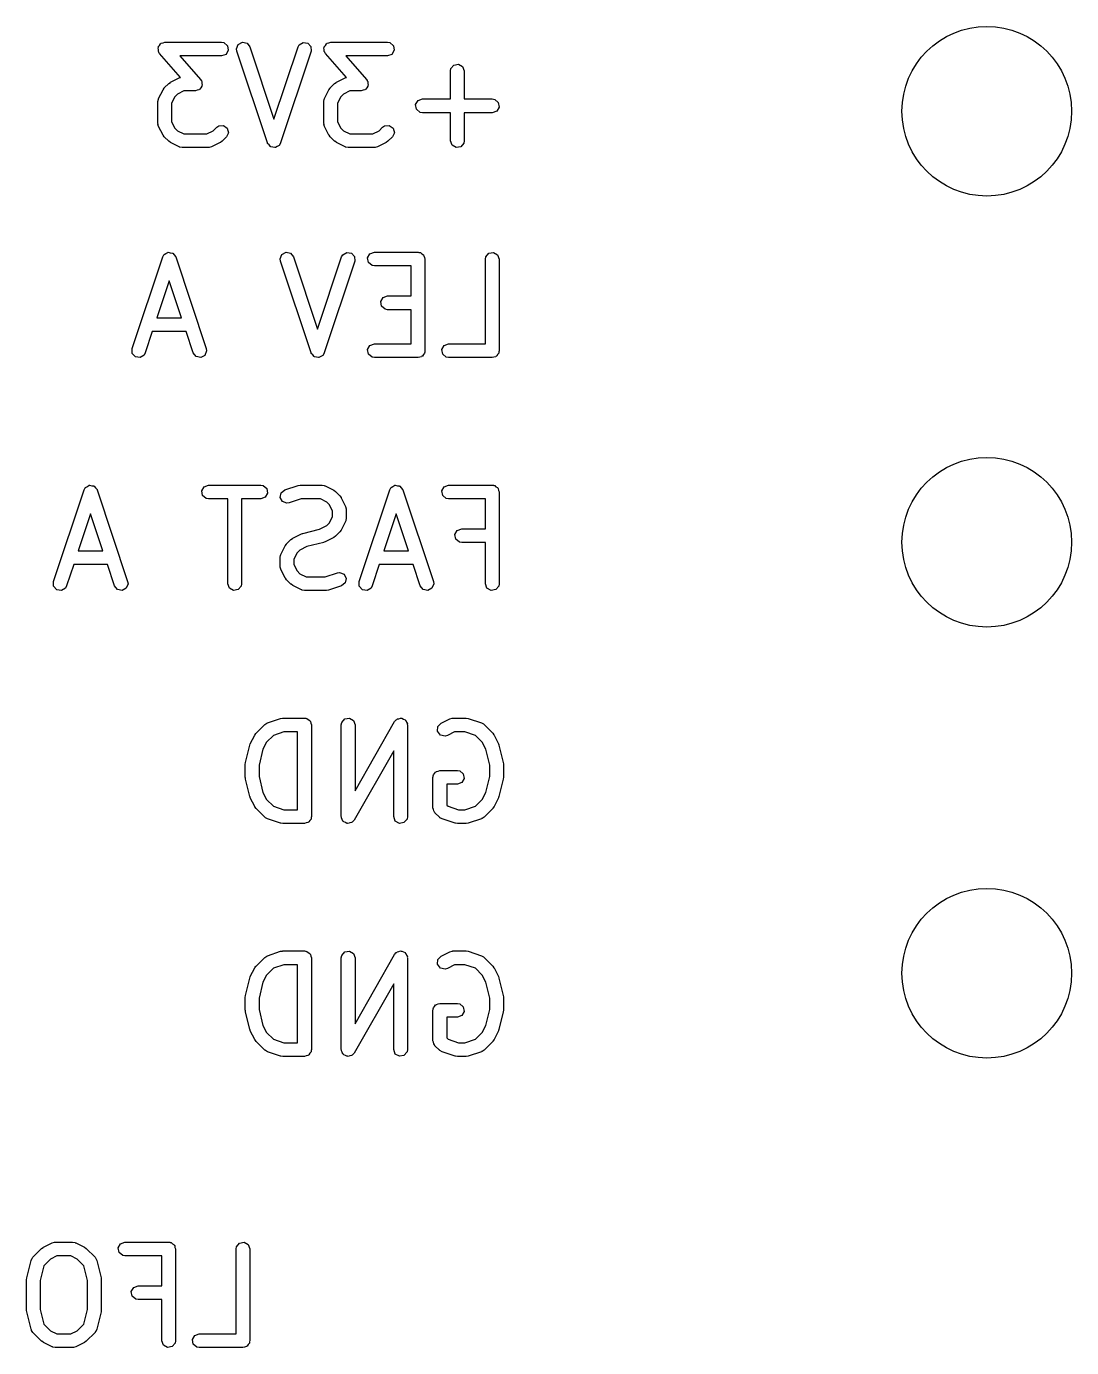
# Model space of a CAD drawing. Extents: x 65 to 231, y -134 to -59.
# Drawn here: x 100.02 to 111.41, y -131.97 to -117.56 of the extents above; entities that cross this region are included whole.
import ezdxf

# ---------------------------------------------------------------- set-up
doc = ezdxf.new("R2010")
doc.units = 0
doc.layers.add('BLACK', color=7, linetype='CONTINUOUS')

msp = doc.modelspace()

# ---------------------------------------------------------------- linework, layer by layer
at = {"layer": 'BLACK', "linetype": 'CONTINUOUS'}
for p, q in [((101.452, -117.799), (101.455, -117.794)), ((101.455, -117.819), (101.452, -117.799)), ((101.454, -117.788), (101.467, -117.772)), ((101.455, -117.794), (101.454, -117.788)), ((101.456, -117.839), (101.455, -117.819)), ((101.46, -117.847), (101.456, -117.839)), ((101.461, -117.85), (101.46, -117.847)), ((101.467, -117.772), (101.477, -117.755)), ((101.477, -117.755), (101.483, -117.753)), ((101.483, -117.753), (101.487, -117.748)), ((101.487, -117.748), (101.506, -117.744)), ((101.506, -117.744), (101.525, -117.737)), ((101.525, -117.737), (102.145, -117.737)), ((102.145, -117.737), (102.17, -117.742)), ((102.17, -117.742), (102.209, -117.775)), ((102.218, -117.825), (102.193, -117.87)), ((102.209, -117.775), (102.218, -117.825)), ((102.308, -117.81), (102.327, -117.763)), ((102.311, -117.836), (102.308, -117.81)), ((102.645, -118.836), (102.311, -117.836)), ((102.327, -117.763), (102.372, -117.738)), ((102.372, -117.738), (102.422, -117.748)), ((102.422, -117.748), (102.454, -117.789)), ((102.454, -117.789), (102.716, -118.575)), ((102.716, -118.575), (102.978, -117.789)), ((103.12, -117.836), (102.787, -118.836)), ((102.978, -117.789), (102.991, -117.766)), ((102.991, -117.766), (103.034, -117.739)), ((103.034, -117.739), (103.085, -117.746)), ((103.085, -117.746), (103.119, -117.785)), ((103.119, -117.785), (103.12, -117.836)), ((103.261, -117.799), (103.264, -117.794)), ((103.265, -117.819), (103.261, -117.799)), ((103.264, -117.788), (103.277, -117.772)), ((103.264, -117.794), (103.264, -117.788)), ((103.265, -117.839), (103.265, -117.819)), ((103.27, -117.847), (103.265, -117.839)), ((103.27, -117.85), (103.27, -117.847)), ((103.277, -117.772), (103.287, -117.755)), ((103.287, -117.755), (103.292, -117.753)), ((103.292, -117.753), (103.296, -117.748)), ((103.296, -117.748), (103.316, -117.744)), ((103.316, -117.744), (103.335, -117.737)), ((103.335, -117.737), (103.954, -117.737)), ((103.954, -117.737), (103.98, -117.742)), ((103.98, -117.742), (104.019, -117.775)), ((104.028, -117.825), (104.002, -117.87)), ((104.019, -117.775), (104.028, -117.825)), ((101.463, -117.852), (101.461, -117.85)), ((101.469, -117.862), (101.463, -117.852)), ((101.697, -118.122), (101.469, -117.862)), ((102.145, -117.887), (101.691, -117.887)), ((101.691, -117.887), (101.915, -118.144)), ((102.193, -117.87), (102.145, -117.887)), ((103.273, -117.852), (103.27, -117.85)), ((103.279, -117.862), (103.273, -117.852)), ((103.506, -118.122), (103.279, -117.862)), ((103.954, -117.887), (103.5, -117.887)), ((103.5, -117.887), (103.725, -118.144)), ((104.002, -117.87), (103.954, -117.887)), ((104.645, -118.025), (104.678, -117.986)), ((104.678, -117.986), (104.729, -117.977)), ((104.729, -117.977), (104.773, -118.002)), ((101.587, -118.174), (101.682, -118.126)), ((101.682, -118.126), (101.697, -118.122)), ((103.397, -118.174), (103.492, -118.126)), ((103.492, -118.126), (103.506, -118.122)), ((104.641, -118.05), (104.645, -118.025)), ((104.641, -118.356), (104.641, -118.05)), ((104.773, -118.002), (104.791, -118.05)), ((104.791, -118.05), (104.791, -118.356)), ((101.458, -118.35), (101.506, -118.255)), ((101.506, -118.255), (101.519, -118.237)), ((101.519, -118.237), (101.52, -118.236)), ((101.52, -118.236), (101.568, -118.188)), ((101.568, -118.188), (101.586, -118.175)), ((101.586, -118.175), (101.587, -118.174)), ((101.734, -118.268), (101.665, -118.303)), ((101.859, -118.268), (101.734, -118.268)), ((101.878, -118.261), (101.859, -118.268)), ((101.898, -118.257), (101.878, -118.261)), ((101.901, -118.253), (101.898, -118.257)), ((101.907, -118.251), (101.901, -118.253)), ((101.917, -118.233), (101.907, -118.251)), ((101.915, -118.144), (101.921, -118.154)), ((101.93, -118.218), (101.917, -118.233)), ((101.921, -118.154), (101.924, -118.156)), ((101.924, -118.156), (101.924, -118.159)), ((101.924, -118.159), (101.929, -118.166)), ((101.929, -118.166), (101.929, -118.186)), ((101.929, -118.186), (101.933, -118.206)), ((101.933, -118.206), (101.93, -118.212)), ((101.93, -118.212), (101.93, -118.218)), ((103.268, -118.35), (103.316, -118.255)), ((103.316, -118.255), (103.329, -118.237)), ((103.329, -118.237), (103.33, -118.236)), ((103.33, -118.236), (103.377, -118.188)), ((103.377, -118.188), (103.396, -118.175)), ((103.396, -118.175), (103.397, -118.174)), ((103.543, -118.268), (103.475, -118.303)), ((103.668, -118.268), (103.543, -118.268)), ((103.687, -118.261), (103.668, -118.268)), ((103.707, -118.257), (103.687, -118.261)), ((103.711, -118.253), (103.707, -118.257)), ((103.717, -118.251), (103.711, -118.253)), ((103.727, -118.233), (103.717, -118.251)), ((103.725, -118.144), (103.731, -118.154)), ((103.739, -118.218), (103.727, -118.233)), ((103.731, -118.154), (103.733, -118.156)), ((103.733, -118.156), (103.734, -118.159)), ((103.734, -118.159), (103.738, -118.166)), ((103.738, -118.166), (103.739, -118.186)), ((103.739, -118.186), (103.742, -118.206)), ((103.742, -118.206), (103.739, -118.212)), ((103.739, -118.212), (103.739, -118.218)), ((101.45, -118.384), (101.455, -118.358)), ((101.45, -118.622), (101.45, -118.384)), ((101.455, -118.358), (101.458, -118.355)), ((101.458, -118.355), (101.458, -118.35)), ((101.635, -118.333), (101.6, -118.402)), ((101.6, -118.402), (101.6, -118.604)), ((101.665, -118.303), (101.635, -118.333)), ((103.26, -118.384), (103.265, -118.358)), ((103.26, -118.622), (103.26, -118.384)), ((103.265, -118.358), (103.267, -118.355)), ((103.267, -118.355), (103.268, -118.35)), ((103.444, -118.333), (103.41, -118.402)), ((103.41, -118.402), (103.41, -118.604)), ((103.475, -118.303), (103.444, -118.333)), ((104.261, -118.418), (104.287, -118.374)), ((104.27, -118.469), (104.261, -118.418)), ((104.287, -118.374), (104.335, -118.356)), ((104.335, -118.356), (104.641, -118.356)), ((104.791, -118.356), (105.097, -118.356)), ((105.097, -118.356), (105.123, -118.361)), ((105.123, -118.361), (105.162, -118.394)), ((105.162, -118.394), (105.171, -118.444)), ((104.309, -118.502), (104.27, -118.469)), ((104.335, -118.506), (104.309, -118.502)), ((104.641, -118.506), (104.335, -118.506)), ((104.641, -118.812), (104.641, -118.506)), ((105.097, -118.506), (104.791, -118.506)), ((104.791, -118.506), (104.791, -118.812)), ((105.145, -118.489), (105.097, -118.506)), ((105.171, -118.444), (105.145, -118.489)), ((101.452, -118.626), (101.45, -118.622)), ((101.451, -118.63), (101.452, -118.626)), ((101.458, -118.655), (101.451, -118.63)), ((101.506, -118.751), (101.458, -118.655)), ((101.6, -118.604), (101.635, -118.673)), ((101.635, -118.673), (101.665, -118.703)), ((101.665, -118.703), (101.734, -118.737)), ((101.984, -118.737), (102.052, -118.703)), ((102.052, -118.703), (102.091, -118.664)), ((102.091, -118.664), (102.113, -118.649)), ((102.113, -118.649), (102.164, -118.645)), ((102.164, -118.645), (102.206, -118.674)), ((102.206, -118.674), (102.219, -118.724)), ((103.262, -118.626), (103.26, -118.622)), ((103.26, -118.63), (103.262, -118.626)), ((103.268, -118.655), (103.26, -118.63)), ((103.316, -118.751), (103.268, -118.655)), ((103.41, -118.604), (103.444, -118.673)), ((103.444, -118.673), (103.475, -118.703)), ((103.475, -118.703), (103.543, -118.737)), ((103.793, -118.737), (103.862, -118.703)), ((103.862, -118.703), (103.901, -118.664)), ((103.901, -118.664), (103.922, -118.649)), ((103.922, -118.649), (103.973, -118.645)), ((103.973, -118.645), (104.015, -118.674)), ((104.015, -118.674), (104.029, -118.724)), ((101.507, -118.752), (101.506, -118.751)), ((101.52, -118.77), (101.507, -118.752)), ((101.568, -118.818), (101.52, -118.77)), ((101.569, -118.818), (101.568, -118.818)), ((101.587, -118.832), (101.569, -118.818)), ((101.682, -118.879), (101.587, -118.832)), ((101.734, -118.737), (101.984, -118.737)), ((102.13, -118.832), (102.035, -118.879)), ((102.132, -118.831), (102.13, -118.832)), ((102.15, -118.818), (102.132, -118.831)), ((102.198, -118.77), (102.15, -118.818)), ((102.219, -118.724), (102.198, -118.77)), ((102.646, -118.838), (102.645, -118.836)), ((102.646, -118.84), (102.646, -118.838)), ((102.662, -118.858), (102.646, -118.84)), ((102.787, -118.836), (102.775, -118.859)), ((103.317, -118.752), (103.316, -118.751)), ((103.33, -118.77), (103.317, -118.752)), ((103.377, -118.818), (103.33, -118.77)), ((103.379, -118.818), (103.377, -118.818)), ((103.397, -118.832), (103.379, -118.818)), ((103.492, -118.879), (103.397, -118.832)), ((103.543, -118.737), (103.793, -118.737)), ((103.94, -118.832), (103.845, -118.879)), ((103.941, -118.831), (103.94, -118.832)), ((103.959, -118.818), (103.941, -118.831)), ((104.007, -118.77), (103.959, -118.818)), ((104.029, -118.724), (104.007, -118.77)), ((104.658, -118.861), (104.641, -118.812)), ((104.786, -118.838), (104.753, -118.877)), ((104.791, -118.812), (104.786, -118.838)), ((101.687, -118.88), (101.682, -118.879)), ((101.69, -118.883), (101.687, -118.88)), ((101.716, -118.887), (101.69, -118.883)), ((102.002, -118.887), (101.716, -118.887)), ((102.006, -118.886), (102.002, -118.887)), ((102.01, -118.887), (102.006, -118.886)), ((102.035, -118.879), (102.01, -118.887)), ((102.677, -118.876), (102.662, -118.858)), ((102.679, -118.877), (102.677, -118.876)), ((102.68, -118.878), (102.679, -118.877)), ((102.704, -118.882), (102.68, -118.878)), ((102.727, -118.887), (102.704, -118.882)), ((102.729, -118.886), (102.727, -118.887)), ((102.731, -118.886), (102.729, -118.886)), ((102.751, -118.873), (102.731, -118.886)), ((102.772, -118.862), (102.751, -118.873)), ((102.773, -118.86), (102.772, -118.862)), ((102.775, -118.859), (102.773, -118.86)), ((103.496, -118.88), (103.492, -118.879)), ((103.5, -118.883), (103.496, -118.88)), ((103.525, -118.887), (103.5, -118.883)), ((103.811, -118.887), (103.525, -118.887)), ((103.815, -118.886), (103.811, -118.887)), ((103.82, -118.887), (103.815, -118.886)), ((103.845, -118.879), (103.82, -118.887)), ((104.703, -118.886), (104.658, -118.861)), ((104.753, -118.877), (104.703, -118.886)), ((101.169, -121.079), (101.502, -120.079)), ((101.502, -120.079), (101.514, -120.056)), ((101.514, -120.056), (101.516, -120.055)), ((101.516, -120.055), (101.517, -120.053)), ((101.517, -120.053), (101.538, -120.041)), ((101.538, -120.041), (101.558, -120.029)), ((101.558, -120.029), (101.56, -120.029)), ((101.56, -120.029), (101.562, -120.028)), ((101.562, -120.028), (101.585, -120.033)), ((101.585, -120.033), (101.609, -120.036)), ((101.609, -120.036), (101.61, -120.038)), ((101.61, -120.038), (101.612, -120.038)), ((101.612, -120.038), (101.627, -120.057)), ((101.627, -120.057), (101.643, -120.075)), ((101.643, -120.075), (101.643, -120.077)), ((101.643, -120.077), (101.644, -120.079)), ((101.644, -120.079), (101.978, -121.079)), ((102.784, -120.1), (102.803, -120.053)), ((102.788, -120.126), (102.784, -120.1)), ((103.121, -121.126), (102.788, -120.126)), ((102.803, -120.053), (102.848, -120.028)), ((102.848, -120.028), (102.898, -120.038)), ((102.898, -120.038), (102.93, -120.079)), ((102.93, -120.079), (103.192, -120.865)), ((103.192, -120.865), (103.454, -120.079)), ((103.597, -120.126), (103.263, -121.126)), ((103.454, -120.079), (103.467, -120.056)), ((103.467, -120.056), (103.51, -120.029)), ((103.51, -120.029), (103.561, -120.036)), ((103.561, -120.036), (103.595, -120.075)), ((103.595, -120.075), (103.597, -120.126)), ((103.737, -120.089), (103.763, -120.045)), ((103.746, -120.14), (103.737, -120.089)), ((103.786, -120.173), (103.746, -120.14)), ((103.763, -120.045), (103.811, -120.027)), ((103.811, -120.027), (104.287, -120.027)), ((104.287, -120.027), (104.297, -120.029)), ((104.297, -120.029), (104.3, -120.029)), ((104.3, -120.029), (104.303, -120.03)), ((104.303, -120.03), (104.313, -120.032)), ((104.313, -120.032), (104.328, -120.044)), ((104.328, -120.044), (104.345, -120.054)), ((104.345, -120.054), (104.347, -120.061)), ((104.347, -120.061), (104.352, -120.065)), ((104.352, -120.065), (104.356, -120.084)), ((104.356, -120.084), (104.362, -120.102)), ((104.362, -120.102), (104.362, -121.102)), ((105.022, -120.102), (105.026, -120.077)), ((105.022, -121.027), (105.022, -120.102)), ((105.026, -120.077), (105.059, -120.037)), ((105.059, -120.037), (105.11, -120.029)), ((105.11, -120.029), (105.154, -120.054)), ((105.154, -120.054), (105.172, -120.102)), ((105.172, -120.102), (105.172, -121.102)), ((103.811, -120.177), (103.786, -120.173)), ((104.212, -120.177), (103.811, -120.177)), ((104.212, -120.504), (104.212, -120.177)), ((101.573, -120.34), (101.439, -120.742)), ((101.707, -120.742), (101.573, -120.34)), ((103.88, -120.566), (103.906, -120.521)), ((103.889, -120.616), (103.88, -120.566)), ((103.906, -120.521), (103.954, -120.504)), ((103.954, -120.504), (104.212, -120.504)), ((103.928, -120.649), (103.889, -120.616)), ((103.954, -120.654), (103.928, -120.649)), ((104.212, -120.654), (103.954, -120.654)), ((104.212, -121.027), (104.212, -120.654)), ((101.439, -120.742), (101.707, -120.742)), ((101.389, -120.892), (101.311, -121.126)), ((101.757, -120.892), (101.389, -120.892)), ((101.835, -121.126), (101.757, -120.892)), ((101.17, -121.13), (101.169, -121.079)), ((101.204, -121.168), (101.17, -121.13)), ((101.299, -121.149), (101.255, -121.176)), ((101.311, -121.126), (101.299, -121.149)), ((101.867, -121.166), (101.835, -121.126)), ((101.963, -121.152), (101.917, -121.177)), ((101.981, -121.104), (101.963, -121.152)), ((101.978, -121.079), (101.981, -121.104)), ((103.122, -121.128), (103.121, -121.126)), ((103.122, -121.13), (103.122, -121.128)), ((103.138, -121.148), (103.122, -121.13)), ((103.153, -121.166), (103.138, -121.148)), ((103.248, -121.152), (103.227, -121.163)), ((103.249, -121.15), (103.248, -121.152)), ((103.251, -121.149), (103.249, -121.15)), ((103.263, -121.126), (103.251, -121.149)), ((103.737, -121.089), (103.763, -121.045)), ((103.746, -121.14), (103.737, -121.089)), ((103.786, -121.173), (103.746, -121.14)), ((103.763, -121.045), (103.811, -121.027)), ((103.811, -121.027), (104.212, -121.027)), ((104.329, -121.162), (104.325, -121.167)), ((104.336, -121.16), (104.329, -121.162)), ((104.345, -121.143), (104.336, -121.16)), ((104.358, -121.128), (104.345, -121.143)), ((104.36, -121.118), (104.358, -121.128)), ((104.361, -121.115), (104.36, -121.118)), ((104.362, -121.102), (104.361, -121.112)), ((104.361, -121.112), (104.361, -121.115)), ((104.547, -121.089), (104.573, -121.045)), ((104.556, -121.14), (104.547, -121.089)), ((104.595, -121.173), (104.556, -121.14)), ((104.573, -121.045), (104.621, -121.027)), ((104.621, -121.027), (105.022, -121.027)), ((105.139, -121.162), (105.134, -121.167)), ((105.145, -121.16), (105.139, -121.162)), ((105.155, -121.143), (105.145, -121.16)), ((105.167, -121.128), (105.155, -121.143)), ((105.169, -121.118), (105.167, -121.128)), ((105.171, -121.115), (105.169, -121.118)), ((105.172, -121.102), (105.17, -121.112)), ((105.17, -121.112), (105.171, -121.115)), ((101.255, -121.176), (101.204, -121.168)), ((101.917, -121.177), (101.867, -121.166)), ((103.155, -121.167), (103.153, -121.166)), ((103.156, -121.168), (103.155, -121.167)), ((103.18, -121.172), (103.156, -121.168)), ((103.203, -121.177), (103.18, -121.172)), ((103.205, -121.176), (103.203, -121.177)), ((103.207, -121.176), (103.205, -121.176)), ((103.227, -121.163), (103.207, -121.176)), ((103.811, -121.177), (103.786, -121.173)), ((104.287, -121.177), (103.811, -121.177)), ((104.306, -121.171), (104.287, -121.177)), ((104.325, -121.167), (104.306, -121.171)), ((104.621, -121.177), (104.595, -121.173)), ((105.097, -121.177), (104.621, -121.177)), ((105.115, -121.171), (105.097, -121.177)), ((105.134, -121.167), (105.115, -121.171)), ((100.645, -122.619), (100.657, -122.596)), ((100.657, -122.596), (100.659, -122.595)), ((100.659, -122.595), (100.66, -122.593)), ((100.66, -122.593), (100.681, -122.581)), ((100.681, -122.581), (100.701, -122.569)), ((100.701, -122.569), (100.703, -122.569)), ((100.703, -122.569), (100.705, -122.568)), ((100.705, -122.568), (100.728, -122.573)), ((100.728, -122.573), (100.752, -122.576)), ((100.752, -122.576), (100.753, -122.578)), ((100.753, -122.578), (100.755, -122.578)), ((100.755, -122.578), (100.77, -122.597)), ((100.77, -122.597), (100.786, -122.615)), ((101.928, -122.629), (101.953, -122.585)), ((101.953, -122.585), (102.002, -122.567)), ((102.002, -122.567), (102.573, -122.567)), ((102.573, -122.567), (102.599, -122.572)), ((102.599, -122.572), (102.638, -122.605)), ((102.835, -122.619), (102.978, -122.571)), ((102.978, -122.571), (103, -122.568)), ((103, -122.568), (103.002, -122.567)), ((103.002, -122.567), (103.24, -122.567)), ((103.24, -122.567), (103.265, -122.572)), ((103.265, -122.572), (103.269, -122.575)), ((103.269, -122.575), (103.273, -122.575)), ((103.273, -122.575), (103.369, -122.623)), ((103.978, -122.619), (103.991, -122.596)), ((103.991, -122.596), (103.992, -122.595)), ((103.992, -122.595), (103.993, -122.593)), ((103.993, -122.593), (104.014, -122.581)), ((104.014, -122.581), (104.034, -122.569)), ((104.034, -122.569), (104.036, -122.569)), ((104.036, -122.569), (104.038, -122.568)), ((104.038, -122.568), (104.062, -122.573)), ((104.062, -122.573), (104.085, -122.576)), ((104.085, -122.576), (104.086, -122.578)), ((104.086, -122.578), (104.089, -122.578)), ((104.089, -122.578), (104.103, -122.597)), ((104.103, -122.597), (104.119, -122.615)), ((104.547, -122.629), (104.573, -122.585)), ((104.573, -122.585), (104.621, -122.567)), ((104.621, -122.567), (105.097, -122.567)), ((105.097, -122.567), (105.107, -122.569)), ((105.107, -122.569), (105.11, -122.569)), ((105.11, -122.569), (105.113, -122.57)), ((105.113, -122.57), (105.123, -122.572)), ((105.123, -122.572), (105.137, -122.584)), ((105.137, -122.584), (105.154, -122.594)), ((105.154, -122.594), (105.157, -122.601)), ((105.157, -122.601), (105.162, -122.605)), ((100.311, -123.619), (100.645, -122.619)), ((100.786, -122.615), (100.786, -122.617)), ((100.786, -122.617), (100.787, -122.619)), ((100.787, -122.619), (101.12, -123.619)), ((101.937, -122.68), (101.928, -122.629)), ((101.976, -122.713), (101.937, -122.68)), ((102.002, -122.717), (101.976, -122.713)), ((102.212, -122.717), (102.002, -122.717)), ((102.212, -123.642), (102.212, -122.717)), ((102.573, -122.717), (102.362, -122.717)), ((102.362, -122.717), (102.362, -123.642)), ((102.621, -122.7), (102.573, -122.717)), ((102.647, -122.655), (102.621, -122.7)), ((102.638, -122.605), (102.647, -122.655)), ((102.785, -122.701), (102.795, -122.651)), ((102.809, -122.746), (102.785, -122.701)), ((102.795, -122.651), (102.835, -122.619)), ((102.857, -122.765), (102.809, -122.746)), ((103.014, -122.717), (102.883, -122.761)), ((103.222, -122.717), (103.014, -122.717)), ((103.291, -122.752), (103.222, -122.717)), ((103.369, -122.623), (103.387, -122.636)), ((103.387, -122.636), (103.388, -122.637)), ((103.388, -122.637), (103.436, -122.685)), ((103.436, -122.685), (103.449, -122.703)), ((103.449, -122.703), (103.45, -122.704)), ((103.45, -122.704), (103.497, -122.799)), ((103.645, -123.619), (103.978, -122.619)), ((104.119, -122.615), (104.119, -122.617)), ((104.119, -122.617), (104.12, -122.619)), ((104.12, -122.619), (104.454, -123.619)), ((104.556, -122.68), (104.547, -122.629)), ((104.595, -122.713), (104.556, -122.68)), ((104.621, -122.717), (104.595, -122.713)), ((105.022, -122.717), (104.621, -122.717)), ((105.022, -123.044), (105.022, -122.717)), ((105.162, -122.605), (105.165, -122.624)), ((105.165, -122.624), (105.172, -122.642)), ((105.172, -122.642), (105.172, -123.642)), ((100.716, -122.88), (100.582, -123.282)), ((100.85, -123.282), (100.716, -122.88)), ((102.883, -122.761), (102.857, -122.765)), ((103.321, -122.782), (103.291, -122.752)), ((103.355, -122.851), (103.321, -122.782)), ((103.355, -122.91), (103.355, -122.851)), ((103.497, -122.799), (103.505, -122.824)), ((103.505, -122.824), (103.504, -122.829)), ((103.504, -122.829), (103.505, -122.833)), ((103.505, -122.833), (103.505, -122.928)), ((104.049, -122.88), (103.915, -123.282)), ((104.183, -123.282), (104.049, -122.88)), ((103.214, -123.048), (103.291, -123.009)), ((103.291, -123.009), (103.321, -122.979)), ((103.321, -122.979), (103.355, -122.91)), ((103.497, -122.962), (103.45, -123.057)), ((103.498, -122.957), (103.497, -122.962)), ((103.501, -122.954), (103.498, -122.957)), ((103.505, -122.928), (103.501, -122.954)), ((102.853, -123.208), (102.901, -123.161)), ((102.901, -123.161), (102.919, -123.148)), ((102.919, -123.148), (102.921, -123.147)), ((102.921, -123.147), (103.016, -123.099)), ((103.016, -123.099), (103.028, -123.095)), ((103.028, -123.095), (103.031, -123.093)), ((103.031, -123.093), (103.214, -123.048)), ((103.369, -123.138), (103.273, -123.186)), ((103.37, -123.137), (103.369, -123.138)), ((103.388, -123.124), (103.37, -123.137)), ((103.436, -123.076), (103.388, -123.124)), ((103.45, -123.057), (103.436, -123.075)), ((103.436, -123.075), (103.436, -123.076)), ((104.69, -123.106), (104.715, -123.061)), ((104.699, -123.156), (104.69, -123.106)), ((104.738, -123.189), (104.699, -123.156)), ((104.715, -123.061), (104.764, -123.044)), ((104.764, -123.044), (105.022, -123.044)), ((100.582, -123.282), (100.85, -123.282)), ((102.791, -123.328), (102.792, -123.323)), ((102.792, -123.323), (102.839, -123.228)), ((102.839, -123.228), (102.853, -123.21)), ((102.853, -123.21), (102.853, -123.208)), ((102.968, -123.306), (102.934, -123.374)), ((102.998, -123.275), (102.968, -123.306)), ((103.075, -123.237), (102.998, -123.275)), ((103.258, -123.191), (103.075, -123.237)), ((103.261, -123.189), (103.258, -123.191)), ((103.273, -123.186), (103.261, -123.189)), ((103.915, -123.282), (104.183, -123.282)), ((104.764, -123.194), (104.738, -123.189)), ((105.022, -123.194), (104.764, -123.194)), ((105.022, -123.642), (105.022, -123.194)), ((100.532, -123.432), (100.454, -123.666)), ((100.9, -123.432), (100.532, -123.432)), ((100.978, -123.666), (100.9, -123.432)), ((102.784, -123.357), (102.788, -123.331)), ((102.784, -123.452), (102.784, -123.357)), ((102.785, -123.456), (102.784, -123.452)), ((102.784, -123.46), (102.785, -123.456)), ((102.792, -123.485), (102.784, -123.46)), ((102.788, -123.331), (102.791, -123.328)), ((102.934, -123.374), (102.934, -123.434)), ((102.934, -123.434), (102.968, -123.503)), ((103.865, -123.432), (103.787, -123.666)), ((104.233, -123.432), (103.865, -123.432)), ((104.311, -123.666), (104.233, -123.432)), ((102.839, -123.581), (102.792, -123.485)), ((102.841, -123.582), (102.839, -123.581)), ((102.853, -123.6), (102.841, -123.582)), ((102.901, -123.648), (102.853, -123.6)), ((102.968, -123.503), (102.998, -123.533)), ((102.998, -123.533), (103.067, -123.567)), ((103.067, -123.567), (103.275, -123.567)), ((103.275, -123.567), (103.407, -123.524)), ((103.407, -123.524), (103.432, -123.52)), ((103.432, -123.52), (103.48, -123.539)), ((103.48, -123.539), (103.504, -123.584)), ((103.504, -123.584), (103.494, -123.634)), ((100.313, -123.67), (100.311, -123.619)), ((100.347, -123.708), (100.313, -123.67)), ((100.398, -123.716), (100.347, -123.708)), ((100.441, -123.689), (100.398, -123.716)), ((100.454, -123.666), (100.441, -123.689)), ((101.01, -123.706), (100.978, -123.666)), ((101.06, -123.717), (101.01, -123.706)), ((101.105, -123.692), (101.06, -123.717)), ((101.124, -123.644), (101.105, -123.692)), ((101.12, -123.619), (101.124, -123.644)), ((102.23, -123.691), (102.212, -123.642)), ((102.274, -123.716), (102.23, -123.691)), ((102.325, -123.707), (102.274, -123.716)), ((102.358, -123.668), (102.325, -123.707)), ((102.362, -123.642), (102.358, -123.668)), ((102.902, -123.648), (102.901, -123.648)), ((102.921, -123.662), (102.902, -123.648)), ((103.016, -123.709), (102.921, -123.662)), ((103.02, -123.71), (103.016, -123.709)), ((103.024, -123.713), (103.02, -123.71)), ((103.049, -123.717), (103.024, -123.713)), ((103.287, -123.717), (103.049, -123.717)), ((103.289, -123.717), (103.287, -123.717)), ((103.311, -123.714), (103.289, -123.717)), ((103.454, -123.666), (103.311, -123.714)), ((103.494, -123.634), (103.454, -123.666)), ((103.646, -123.67), (103.645, -123.619)), ((103.68, -123.708), (103.646, -123.67)), ((103.731, -123.716), (103.68, -123.708)), ((103.775, -123.689), (103.731, -123.716)), ((103.787, -123.666), (103.775, -123.689)), ((104.343, -123.706), (104.311, -123.666)), ((104.394, -123.717), (104.343, -123.706)), ((104.439, -123.692), (104.394, -123.717)), ((104.458, -123.644), (104.439, -123.692)), ((104.454, -123.619), (104.458, -123.644)), ((105.039, -123.691), (105.022, -123.642)), ((105.084, -123.716), (105.039, -123.691)), ((105.134, -123.707), (105.084, -123.716)), ((105.167, -123.668), (105.134, -123.707)), ((105.172, -123.642), (105.167, -123.668)), ((102.52, -125.272), (102.615, -125.177)), ((102.615, -125.177), (102.637, -125.162)), ((102.637, -125.162), (102.641, -125.162)), ((102.641, -125.162), (102.645, -125.159)), ((102.645, -125.159), (102.787, -125.111)), ((102.787, -125.111), (102.81, -125.108)), ((102.81, -125.108), (102.811, -125.107)), ((102.811, -125.107), (103.049, -125.107)), ((103.049, -125.107), (103.059, -125.109)), ((103.059, -125.109), (103.062, -125.109)), ((103.062, -125.109), (103.065, -125.11)), ((103.065, -125.11), (103.075, -125.112)), ((103.075, -125.112), (103.09, -125.124)), ((103.09, -125.124), (103.107, -125.134)), ((103.107, -125.134), (103.109, -125.141)), ((103.109, -125.141), (103.114, -125.145)), ((103.114, -125.145), (103.118, -125.164)), ((103.118, -125.164), (103.124, -125.182)), ((103.124, -125.182), (103.124, -126.182)), ((103.45, -125.182), (103.455, -125.157)), ((103.45, -126.182), (103.45, -125.182)), ((103.455, -125.157), (103.488, -125.117)), ((103.488, -125.117), (103.538, -125.109)), ((103.538, -125.109), (103.583, -125.134)), ((103.583, -125.134), (103.6, -125.182)), ((103.6, -125.9), (104.032, -125.145)), ((103.6, -125.182), (103.6, -125.9)), ((104.032, -125.145), (104.048, -125.125)), ((104.048, -125.125), (104.055, -125.123)), ((104.055, -125.123), (104.059, -125.117)), ((104.059, -125.117), (104.078, -125.114)), ((104.078, -125.114), (104.097, -125.107)), ((104.097, -125.107), (104.103, -125.11)), ((104.103, -125.11), (104.11, -125.109)), ((104.11, -125.109), (104.127, -125.118)), ((104.127, -125.118), (104.145, -125.125)), ((104.145, -125.125), (104.148, -125.131)), ((104.148, -125.131), (104.154, -125.134)), ((104.154, -125.134), (104.161, -125.152)), ((104.161, -125.152), (104.171, -125.169)), ((104.171, -125.169), (104.17, -125.176)), ((104.17, -125.176), (104.172, -125.182)), ((104.172, -125.182), (104.172, -126.182)), ((104.504, -125.2), (104.54, -125.163)), ((104.54, -125.163), (104.635, -125.115)), ((104.635, -125.115), (104.66, -125.108)), ((104.66, -125.108), (104.664, -125.109)), ((104.664, -125.109), (104.668, -125.107)), ((104.668, -125.107), (104.811, -125.107)), ((104.811, -125.107), (104.833, -125.111)), ((104.833, -125.111), (104.835, -125.111)), ((104.835, -125.111), (104.978, -125.159)), ((104.978, -125.159), (105.001, -125.171)), ((105.001, -125.171), (105.003, -125.175)), ((105.003, -125.175), (105.007, -125.177)), ((105.007, -125.177), (105.102, -125.272)), ((102.458, -125.387), (102.506, -125.292)), ((102.506, -125.292), (102.519, -125.274)), ((102.519, -125.274), (102.52, -125.272)), ((102.709, -125.296), (102.635, -125.37)), ((102.823, -125.257), (102.709, -125.296)), ((102.974, -125.257), (102.823, -125.257)), ((102.974, -126.107), (102.974, -125.257)), ((104.501, -125.251), (104.504, -125.2)), ((104.532, -125.293), (104.501, -125.251)), ((104.582, -125.305), (104.532, -125.293)), ((104.607, -125.297), (104.582, -125.305)), ((104.686, -125.257), (104.607, -125.297)), ((104.799, -125.257), (104.686, -125.257)), ((104.914, -125.296), (104.799, -125.257)), ((104.988, -125.37), (104.914, -125.296)), ((105.102, -125.272), (105.115, -125.291)), ((105.115, -125.291), (105.116, -125.292)), ((105.116, -125.292), (105.164, -125.387)), ((102.405, -125.593), (102.453, -125.402)), ((102.453, -125.402), (102.458, -125.39)), ((102.458, -125.39), (102.458, -125.387)), ((102.596, -125.447), (102.553, -125.62)), ((102.635, -125.37), (102.596, -125.447)), ((104.022, -125.465), (103.591, -126.22)), ((104.022, -126.182), (104.022, -125.465)), ((105.026, -125.447), (104.988, -125.37)), ((105.07, -125.62), (105.026, -125.447)), ((105.164, -125.387), (105.168, -125.399)), ((105.168, -125.399), (105.17, -125.402)), ((105.17, -125.402), (105.217, -125.593)), ((102.403, -125.611), (102.405, -125.596)), ((102.403, -125.754), (102.403, -125.611)), ((102.405, -125.596), (102.405, -125.593)), ((102.553, -125.62), (102.553, -125.745)), ((105.07, -125.745), (105.07, -125.62)), ((105.217, -125.593), (105.218, -125.608)), ((105.218, -125.608), (105.22, -125.611)), ((105.22, -125.611), (105.22, -125.754)), ((102.404, -125.757), (102.403, -125.754)), ((102.405, -125.772), (102.404, -125.757)), ((102.453, -125.962), (102.405, -125.772)), ((102.553, -125.745), (102.596, -125.918)), ((104.45, -125.754), (104.452, -125.744)), ((104.45, -126.087), (104.45, -125.754)), ((104.452, -125.741), (104.453, -125.738)), ((104.452, -125.744), (104.452, -125.741)), ((104.453, -125.738), (104.455, -125.728)), ((104.455, -125.728), (104.468, -125.713)), ((104.468, -125.713), (104.477, -125.696)), ((104.477, -125.696), (104.484, -125.694)), ((104.484, -125.694), (104.488, -125.689)), ((104.488, -125.689), (104.507, -125.685)), ((104.507, -125.685), (104.525, -125.679)), ((104.525, -125.679), (104.716, -125.679)), ((104.716, -125.679), (104.742, -125.683)), ((104.742, -125.683), (104.781, -125.716)), ((104.79, -125.767), (104.764, -125.811)), ((104.781, -125.716), (104.79, -125.767)), ((105.026, -125.918), (105.07, -125.745)), ((105.217, -125.772), (105.17, -125.962)), ((105.22, -125.754), (105.217, -125.769)), ((105.217, -125.769), (105.217, -125.772)), ((104.716, -125.829), (104.6, -125.829)), ((104.6, -125.829), (104.6, -126.056)), ((104.764, -125.811), (104.716, -125.829)), ((102.455, -125.965), (102.453, -125.962)), ((102.458, -125.978), (102.455, -125.965)), ((102.506, -126.073), (102.458, -125.978)), ((102.596, -125.918), (102.635, -125.995)), ((102.635, -125.995), (102.709, -126.069)), ((104.6, -126.056), (104.614, -126.069)), ((104.914, -126.069), (104.988, -125.995)), ((104.988, -125.995), (105.026, -125.918)), ((105.164, -125.978), (105.116, -126.073)), ((105.17, -125.962), (105.164, -125.974)), ((105.164, -125.974), (105.164, -125.978)), ((102.507, -126.074), (102.506, -126.073)), ((102.52, -126.093), (102.507, -126.074)), ((102.615, -126.188), (102.52, -126.093)), ((102.619, -126.19), (102.615, -126.188)), ((102.622, -126.194), (102.619, -126.19)), ((102.645, -126.206), (102.622, -126.194)), ((102.709, -126.069), (102.823, -126.107)), ((102.823, -126.107), (102.974, -126.107)), ((103.121, -126.198), (103.12, -126.208)), ((103.123, -126.195), (103.121, -126.198)), ((103.124, -126.182), (103.123, -126.192)), ((103.123, -126.192), (103.123, -126.195)), ((103.453, -126.189), (103.45, -126.182)), ((103.452, -126.196), (103.453, -126.189)), ((103.461, -126.212), (103.452, -126.196)), ((104.039, -126.231), (104.022, -126.182)), ((104.172, -126.182), (104.167, -126.208)), ((104.456, -126.103), (104.45, -126.087)), ((104.458, -126.119), (104.456, -126.103)), ((104.467, -126.132), (104.458, -126.119)), ((104.468, -126.135), (104.467, -126.132)), ((104.47, -126.136), (104.468, -126.135)), ((104.472, -126.14), (104.47, -126.136)), ((104.52, -126.188), (104.472, -126.14)), ((104.524, -126.19), (104.52, -126.188)), ((104.526, -126.194), (104.524, -126.19)), ((104.549, -126.206), (104.526, -126.194)), ((104.614, -126.069), (104.728, -126.107)), ((104.728, -126.107), (104.799, -126.107)), ((104.799, -126.107), (104.914, -126.069)), ((104.981, -126.203), (104.978, -126.206)), ((104.986, -126.203), (104.981, -126.203)), ((105.007, -126.188), (104.986, -126.203)), ((105.102, -126.093), (105.007, -126.188)), ((105.103, -126.091), (105.102, -126.093)), ((105.116, -126.073), (105.103, -126.091)), ((102.787, -126.254), (102.645, -126.206)), ((102.789, -126.253), (102.787, -126.254)), ((102.811, -126.257), (102.789, -126.253)), ((103.049, -126.257), (102.811, -126.257)), ((103.068, -126.251), (103.049, -126.257)), ((103.087, -126.247), (103.068, -126.251)), ((103.091, -126.242), (103.087, -126.247)), ((103.097, -126.24), (103.091, -126.242)), ((103.107, -126.223), (103.097, -126.24)), ((103.12, -126.208), (103.107, -126.223)), ((103.468, -126.231), (103.461, -126.212)), ((103.474, -126.234), (103.468, -126.231)), ((103.478, -126.24), (103.474, -126.234)), ((103.496, -126.247), (103.478, -126.24)), ((103.512, -126.256), (103.496, -126.247)), ((103.519, -126.255), (103.512, -126.256)), ((103.526, -126.257), (103.519, -126.255)), ((103.544, -126.251), (103.526, -126.257)), ((103.563, -126.247), (103.544, -126.251)), ((103.567, -126.242), (103.563, -126.247)), ((103.574, -126.24), (103.567, -126.242)), ((103.591, -126.22), (103.574, -126.24)), ((104.084, -126.256), (104.039, -126.231)), ((104.134, -126.247), (104.084, -126.256)), ((104.167, -126.208), (104.134, -126.247)), ((104.692, -126.254), (104.549, -126.206)), ((104.694, -126.253), (104.692, -126.254)), ((104.716, -126.257), (104.694, -126.253)), ((104.811, -126.257), (104.716, -126.257)), ((104.813, -126.257), (104.811, -126.257)), ((104.835, -126.254), (104.813, -126.257)), ((104.978, -126.206), (104.835, -126.254)), ((102.52, -127.812), (102.615, -127.717)), ((102.615, -127.717), (102.637, -127.702)), ((102.637, -127.702), (102.641, -127.702)), ((102.641, -127.702), (102.645, -127.699)), ((102.645, -127.699), (102.787, -127.651)), ((102.787, -127.651), (102.81, -127.648)), ((102.81, -127.648), (102.811, -127.647)), ((102.811, -127.647), (103.049, -127.647)), ((103.049, -127.647), (103.059, -127.649)), ((103.059, -127.649), (103.062, -127.649)), ((103.062, -127.649), (103.065, -127.65)), ((103.065, -127.65), (103.075, -127.652)), ((103.075, -127.652), (103.09, -127.664)), ((103.09, -127.664), (103.107, -127.674)), ((103.107, -127.674), (103.109, -127.681)), ((103.109, -127.681), (103.114, -127.685)), ((103.114, -127.685), (103.118, -127.704)), ((103.118, -127.704), (103.124, -127.722)), ((103.124, -127.722), (103.124, -128.722)), ((103.45, -127.722), (103.455, -127.697)), ((103.45, -128.722), (103.45, -127.722)), ((103.455, -127.697), (103.488, -127.657)), ((103.488, -127.657), (103.538, -127.649)), ((103.538, -127.649), (103.583, -127.674)), ((103.583, -127.674), (103.6, -127.722)), ((103.6, -128.44), (104.032, -127.685)), ((103.6, -127.722), (103.6, -128.44)), ((104.032, -127.685), (104.048, -127.665)), ((104.048, -127.665), (104.055, -127.663)), ((104.055, -127.663), (104.059, -127.657)), ((104.059, -127.657), (104.078, -127.654)), ((104.078, -127.654), (104.097, -127.647)), ((104.097, -127.647), (104.103, -127.65)), ((104.103, -127.65), (104.11, -127.649)), ((104.11, -127.649), (104.127, -127.658)), ((104.127, -127.658), (104.145, -127.665)), ((104.145, -127.665), (104.148, -127.671)), ((104.148, -127.671), (104.154, -127.674)), ((104.154, -127.674), (104.161, -127.692)), ((104.161, -127.692), (104.171, -127.709)), ((104.171, -127.709), (104.17, -127.716)), ((104.17, -127.716), (104.172, -127.722)), ((104.172, -127.722), (104.172, -128.722)), ((104.501, -127.791), (104.504, -127.74)), ((104.504, -127.74), (104.54, -127.703)), ((104.54, -127.703), (104.635, -127.655)), ((104.635, -127.655), (104.66, -127.648)), ((104.66, -127.648), (104.664, -127.649)), ((104.664, -127.649), (104.668, -127.647)), ((104.668, -127.647), (104.811, -127.647)), ((104.811, -127.647), (104.833, -127.651)), ((104.833, -127.651), (104.835, -127.651)), ((104.835, -127.651), (104.978, -127.699)), ((104.978, -127.699), (105.001, -127.711)), ((105.001, -127.711), (105.003, -127.715)), ((105.003, -127.715), (105.007, -127.717)), ((105.007, -127.717), (105.102, -127.812)), ((102.453, -127.942), (102.458, -127.93)), ((102.458, -127.927), (102.506, -127.832)), ((102.458, -127.93), (102.458, -127.927)), ((102.506, -127.832), (102.519, -127.814)), ((102.519, -127.814), (102.52, -127.812)), ((102.635, -127.91), (102.596, -127.987)), ((102.709, -127.836), (102.635, -127.91)), ((102.823, -127.797), (102.709, -127.836)), ((102.974, -127.797), (102.823, -127.797)), ((102.974, -128.647), (102.974, -127.797)), ((104.532, -127.833), (104.501, -127.791)), ((104.582, -127.845), (104.532, -127.833)), ((104.607, -127.837), (104.582, -127.845)), ((104.686, -127.797), (104.607, -127.837)), ((104.799, -127.797), (104.686, -127.797)), ((104.914, -127.836), (104.799, -127.797)), ((104.988, -127.91), (104.914, -127.836)), ((105.026, -127.987), (104.988, -127.91)), ((105.102, -127.812), (105.115, -127.831)), ((105.115, -127.831), (105.116, -127.832)), ((105.116, -127.832), (105.164, -127.927)), ((105.164, -127.927), (105.168, -127.939)), ((102.405, -128.133), (102.453, -127.942)), ((102.596, -127.987), (102.553, -128.16)), ((104.022, -128.005), (103.591, -128.76)), ((104.022, -128.722), (104.022, -128.005)), ((105.07, -128.16), (105.026, -127.987)), ((105.168, -127.939), (105.17, -127.942)), ((105.17, -127.942), (105.217, -128.133)), ((102.403, -128.151), (102.405, -128.136)), ((102.403, -128.294), (102.403, -128.151)), ((102.405, -128.136), (102.405, -128.133)), ((102.553, -128.16), (102.553, -128.285)), ((104.507, -128.225), (104.525, -128.219)), ((104.525, -128.219), (104.716, -128.219)), ((104.716, -128.219), (104.742, -128.223)), ((105.07, -128.285), (105.07, -128.16)), ((105.217, -128.133), (105.218, -128.148)), ((105.218, -128.148), (105.22, -128.151)), ((105.22, -128.151), (105.22, -128.294)), ((102.404, -128.297), (102.403, -128.294)), ((102.405, -128.312), (102.404, -128.297)), ((102.453, -128.502), (102.405, -128.312)), ((102.553, -128.285), (102.596, -128.458)), ((104.45, -128.294), (104.452, -128.284)), ((104.45, -128.627), (104.45, -128.294)), ((104.452, -128.281), (104.453, -128.278)), ((104.452, -128.284), (104.452, -128.281)), ((104.453, -128.278), (104.455, -128.268)), ((104.455, -128.268), (104.468, -128.253)), ((104.468, -128.253), (104.477, -128.236)), ((104.477, -128.236), (104.484, -128.234)), ((104.484, -128.234), (104.488, -128.229)), ((104.488, -128.229), (104.507, -128.225)), ((104.764, -128.351), (104.716, -128.369)), ((104.742, -128.223), (104.781, -128.256)), ((104.79, -128.307), (104.764, -128.351)), ((104.781, -128.256), (104.79, -128.307)), ((105.026, -128.458), (105.07, -128.285)), ((105.217, -128.312), (105.17, -128.502)), ((105.22, -128.294), (105.217, -128.309)), ((105.217, -128.309), (105.217, -128.312)), ((102.455, -128.505), (102.453, -128.502)), ((102.458, -128.518), (102.455, -128.505)), ((102.596, -128.458), (102.635, -128.535)), ((104.716, -128.369), (104.6, -128.369)), ((104.6, -128.369), (104.6, -128.596)), ((104.988, -128.535), (105.026, -128.458)), ((105.17, -128.502), (105.164, -128.514)), ((102.506, -128.613), (102.458, -128.518)), ((102.507, -128.614), (102.506, -128.613)), ((102.52, -128.633), (102.507, -128.614)), ((102.615, -128.728), (102.52, -128.633)), ((102.635, -128.535), (102.709, -128.609)), ((102.709, -128.609), (102.823, -128.647)), ((102.823, -128.647), (102.974, -128.647)), ((104.456, -128.643), (104.45, -128.627)), ((104.458, -128.659), (104.456, -128.643)), ((104.6, -128.596), (104.614, -128.609)), ((104.614, -128.609), (104.728, -128.647)), ((104.728, -128.647), (104.799, -128.647)), ((104.799, -128.647), (104.914, -128.609)), ((104.914, -128.609), (104.988, -128.535)), ((105.102, -128.633), (105.007, -128.728)), ((105.103, -128.631), (105.102, -128.633)), ((105.116, -128.613), (105.103, -128.631)), ((105.164, -128.518), (105.116, -128.613)), ((105.164, -128.514), (105.164, -128.518)), ((102.619, -128.73), (102.615, -128.728)), ((102.622, -128.734), (102.619, -128.73)), ((102.645, -128.746), (102.622, -128.734)), ((102.787, -128.794), (102.645, -128.746)), ((102.789, -128.793), (102.787, -128.794)), ((102.811, -128.797), (102.789, -128.793)), ((103.049, -128.797), (102.811, -128.797)), ((103.068, -128.791), (103.049, -128.797)), ((103.087, -128.787), (103.068, -128.791)), ((103.091, -128.782), (103.087, -128.787)), ((103.097, -128.78), (103.091, -128.782)), ((103.107, -128.763), (103.097, -128.78)), ((103.12, -128.748), (103.107, -128.763)), ((103.121, -128.738), (103.12, -128.748)), ((103.123, -128.735), (103.121, -128.738)), ((103.124, -128.722), (103.123, -128.732)), ((103.123, -128.732), (103.123, -128.735)), ((103.453, -128.729), (103.45, -128.722)), ((103.452, -128.736), (103.453, -128.729)), ((103.461, -128.752), (103.452, -128.736)), ((103.468, -128.771), (103.461, -128.752)), ((103.474, -128.774), (103.468, -128.771)), ((103.478, -128.78), (103.474, -128.774)), ((103.496, -128.787), (103.478, -128.78)), ((103.512, -128.796), (103.496, -128.787)), ((103.519, -128.795), (103.512, -128.796)), ((103.526, -128.797), (103.519, -128.795)), ((103.544, -128.791), (103.526, -128.797)), ((103.563, -128.787), (103.544, -128.791)), ((103.567, -128.782), (103.563, -128.787)), ((103.574, -128.78), (103.567, -128.782)), ((103.591, -128.76), (103.574, -128.78)), ((104.039, -128.771), (104.022, -128.722)), ((104.084, -128.796), (104.039, -128.771)), ((104.134, -128.787), (104.084, -128.796)), ((104.167, -128.748), (104.134, -128.787)), ((104.172, -128.722), (104.167, -128.748)), ((104.467, -128.672), (104.458, -128.659)), ((104.468, -128.675), (104.467, -128.672)), ((104.47, -128.676), (104.468, -128.675)), ((104.472, -128.68), (104.47, -128.676)), ((104.52, -128.728), (104.472, -128.68)), ((104.524, -128.73), (104.52, -128.728)), ((104.526, -128.734), (104.524, -128.73)), ((104.549, -128.746), (104.526, -128.734)), ((104.692, -128.794), (104.549, -128.746)), ((104.694, -128.793), (104.692, -128.794)), ((104.716, -128.797), (104.694, -128.793)), ((104.811, -128.797), (104.716, -128.797)), ((104.813, -128.797), (104.811, -128.797)), ((104.835, -128.794), (104.813, -128.797)), ((104.978, -128.746), (104.835, -128.794)), ((104.981, -128.743), (104.978, -128.746)), ((104.986, -128.743), (104.981, -128.743)), ((105.007, -128.728), (104.986, -128.743)), ((100.086, -130.987), (100.181, -130.892)), ((100.181, -130.892), (100.2, -130.879)), ((100.2, -130.879), (100.201, -130.878)), ((100.201, -130.878), (100.296, -130.83)), ((100.296, -130.83), (100.321, -130.823)), ((100.321, -130.823), (100.325, -130.824)), ((100.325, -130.824), (100.33, -130.822)), ((100.33, -130.822), (100.52, -130.822)), ((100.52, -130.822), (100.546, -130.827)), ((100.546, -130.827), (100.549, -130.83)), ((100.549, -130.83), (100.554, -130.83)), ((100.554, -130.83), (100.649, -130.878)), ((100.649, -130.878), (100.667, -130.891)), ((100.667, -130.891), (100.668, -130.892)), ((100.668, -130.892), (100.764, -130.987)), ((101.018, -130.884), (101.043, -130.84)), ((101.026, -130.935), (101.018, -130.884)), ((101.066, -130.968), (101.026, -130.935)), ((101.043, -130.84), (101.091, -130.822)), ((101.091, -130.822), (101.568, -130.822)), ((101.568, -130.822), (101.577, -130.824)), ((101.577, -130.824), (101.581, -130.824)), ((101.581, -130.824), (101.584, -130.825)), ((101.584, -130.825), (101.593, -130.827)), ((101.593, -130.827), (101.608, -130.839)), ((101.608, -130.839), (101.625, -130.849)), ((101.625, -130.849), (101.627, -130.856)), ((101.627, -130.856), (101.633, -130.86)), ((101.633, -130.86), (101.636, -130.879)), ((101.636, -130.879), (101.643, -130.897)), ((101.643, -130.897), (101.643, -131.897)), ((102.302, -130.897), (102.307, -130.872)), ((102.302, -131.822), (102.302, -130.897)), ((102.307, -130.872), (102.34, -130.832)), ((102.34, -130.832), (102.39, -130.824)), ((102.39, -130.824), (102.435, -130.849)), ((102.435, -130.849), (102.452, -130.897)), ((102.452, -130.897), (102.452, -131.897)), ((100.019, -131.213), (100.066, -131.022)), ((100.066, -131.022), (100.077, -130.998)), ((100.077, -130.998), (100.083, -130.994)), ((100.083, -130.994), (100.086, -130.987)), ((100.207, -131.079), (100.166, -131.24)), ((100.279, -131.007), (100.207, -131.079)), ((100.347, -130.972), (100.279, -131.007)), ((100.502, -130.972), (100.347, -130.972)), ((100.571, -131.007), (100.502, -130.972)), ((100.643, -131.079), (100.571, -131.007)), ((100.683, -131.24), (100.643, -131.079)), ((100.764, -130.987), (100.778, -131.009)), ((100.778, -131.009), (100.779, -131.016)), ((100.779, -131.016), (100.783, -131.022)), ((100.783, -131.022), (100.831, -131.213)), ((101.091, -130.972), (101.066, -130.968)), ((101.493, -130.972), (101.091, -130.972)), ((101.493, -131.299), (101.493, -130.972)), ((100.016, -131.231), (100.019, -131.216)), ((100.016, -131.564), (100.016, -131.231)), ((100.019, -131.216), (100.019, -131.213)), ((100.166, -131.24), (100.166, -131.555)), ((100.683, -131.555), (100.683, -131.24)), ((100.831, -131.213), (100.832, -131.227)), ((100.832, -131.227), (100.833, -131.231)), ((100.833, -131.231), (100.833, -131.564)), ((101.16, -131.361), (101.186, -131.316)), ((101.169, -131.411), (101.16, -131.361)), ((101.186, -131.316), (101.234, -131.299)), ((101.234, -131.299), (101.493, -131.299)), ((101.209, -131.444), (101.169, -131.411)), ((101.234, -131.449), (101.209, -131.444)), ((101.493, -131.449), (101.234, -131.449)), ((101.493, -131.897), (101.493, -131.449)), ((100.018, -131.567), (100.016, -131.564)), ((100.019, -131.582), (100.018, -131.567)), ((100.066, -131.773), (100.019, -131.582)), ((100.166, -131.555), (100.207, -131.716)), ((100.643, -131.716), (100.683, -131.555)), ((100.831, -131.582), (100.783, -131.773)), ((100.833, -131.564), (100.83, -131.579)), ((100.83, -131.579), (100.831, -131.582)), ((100.07, -131.779), (100.066, -131.773)), ((100.071, -131.786), (100.07, -131.779)), ((100.086, -131.808), (100.071, -131.786)), ((100.181, -131.903), (100.086, -131.808)), ((100.207, -131.716), (100.279, -131.788)), ((100.279, -131.788), (100.347, -131.822)), ((100.347, -131.822), (100.502, -131.822)), ((100.502, -131.822), (100.571, -131.788)), ((100.571, -131.788), (100.643, -131.716)), ((100.764, -131.808), (100.668, -131.903)), ((100.767, -131.801), (100.764, -131.808)), ((100.773, -131.797), (100.767, -131.801)), ((100.783, -131.773), (100.773, -131.797)), ((101.853, -131.84), (101.901, -131.822)), ((101.901, -131.822), (102.302, -131.822)), ((100.183, -131.903), (100.181, -131.903)), ((100.201, -131.917), (100.183, -131.903)), ((100.296, -131.964), (100.201, -131.917)), ((100.3, -131.965), (100.296, -131.964)), ((100.304, -131.968), (100.3, -131.965)), ((100.33, -131.972), (100.304, -131.968)), ((100.554, -131.964), (100.529, -131.972)), ((100.649, -131.917), (100.554, -131.964)), ((100.65, -131.916), (100.649, -131.917)), ((100.668, -131.903), (100.65, -131.916)), ((101.51, -131.946), (101.493, -131.897)), ((101.555, -131.971), (101.51, -131.946)), ((101.605, -131.962), (101.555, -131.971)), ((101.638, -131.923), (101.605, -131.962)), ((101.643, -131.897), (101.638, -131.923)), ((101.827, -131.884), (101.853, -131.84)), ((101.836, -131.935), (101.827, -131.884)), ((101.875, -131.968), (101.836, -131.935)), ((101.901, -131.972), (101.875, -131.968)), ((102.395, -131.966), (102.377, -131.972)), ((102.415, -131.962), (102.395, -131.966)), ((102.419, -131.957), (102.415, -131.962)), ((102.425, -131.955), (102.419, -131.957)), ((102.435, -131.938), (102.425, -131.955)), ((102.448, -131.923), (102.435, -131.938)), ((102.449, -131.913), (102.448, -131.923)), ((102.451, -131.91), (102.449, -131.913)), ((102.452, -131.897), (102.45, -131.907)), ((102.45, -131.907), (102.451, -131.91)), ((100.52, -131.972), (100.33, -131.972)), ((100.524, -131.971), (100.52, -131.972)), ((100.529, -131.972), (100.524, -131.971)), ((102.377, -131.972), (101.901, -131.972))]:
    msp.add_line(p, q, dxfattribs=at)
at = {"layer": 'BLACK'}
for centre in [(110.49, -118.49), (110.49, -123.19), (110.49, -127.89)]:
    msp.add_circle(centre, 0.925, dxfattribs=at)

doc.saveas('drawing.dxf')
